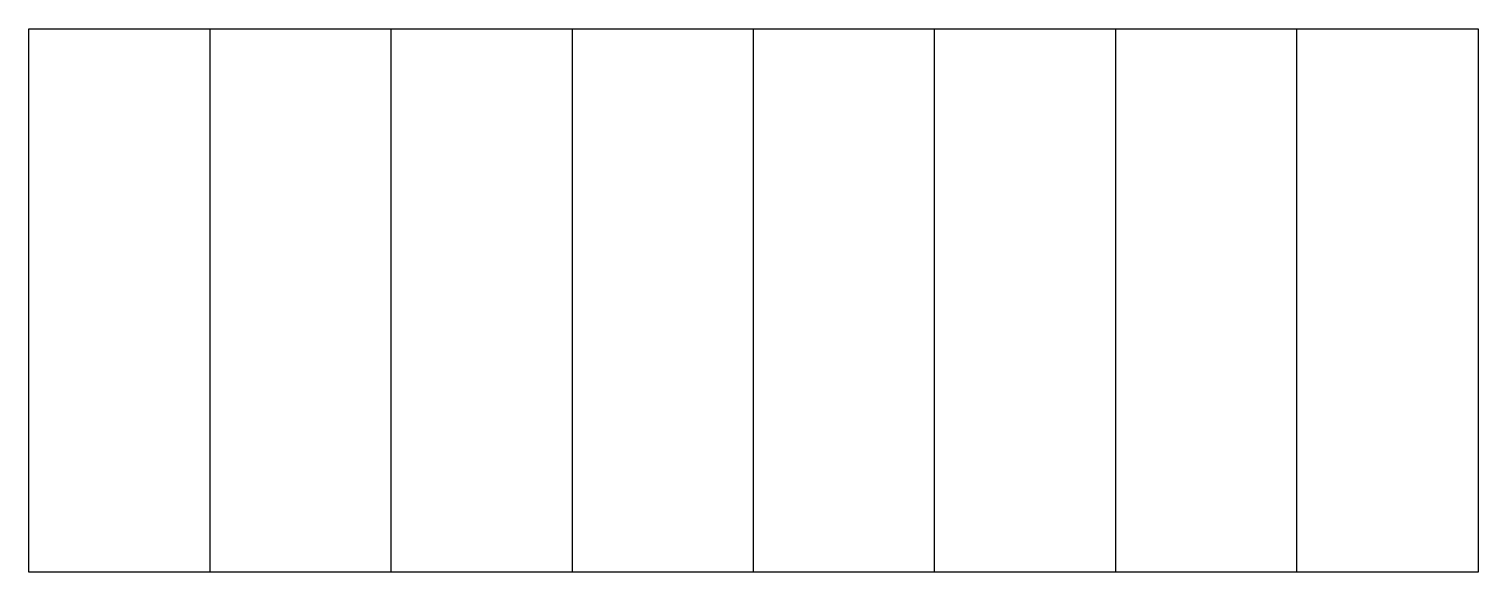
# Model space of a CAD drawing. Header units: millimetres. Extents: x -4 to 4, y -1.5 to 1.5.
import ezdxf

# ---------------------------------------------------------------- set-up
doc = ezdxf.new("R2010")
doc.units = ezdxf.units.MM

msp = doc.modelspace()

# ---------------------------------------------------------------- linework, layer by layer
at = {"transparency": 33554687}
for p, q in [((-4, 1.5), (4, 1.5)), ((-4, -1.5), (-4, 1.5)), ((-3, -1.5), (-3, 1.5)), ((-2, -1.5), (-2, 1.5)), ((-1, -1.5), (-1, 1.5)), ((0, -1.5), (0, 1.5)), ((1, -1.5), (1, 1.5)), ((2, -1.5), (2, 1.5)), ((3, -1.5), (3, 1.5)), ((4, 1.5), (4, -1.5)), ((4, -1.5), (-4, -1.5))]:
    msp.add_line(p, q, dxfattribs=at)

doc.saveas('drawing.dxf')
